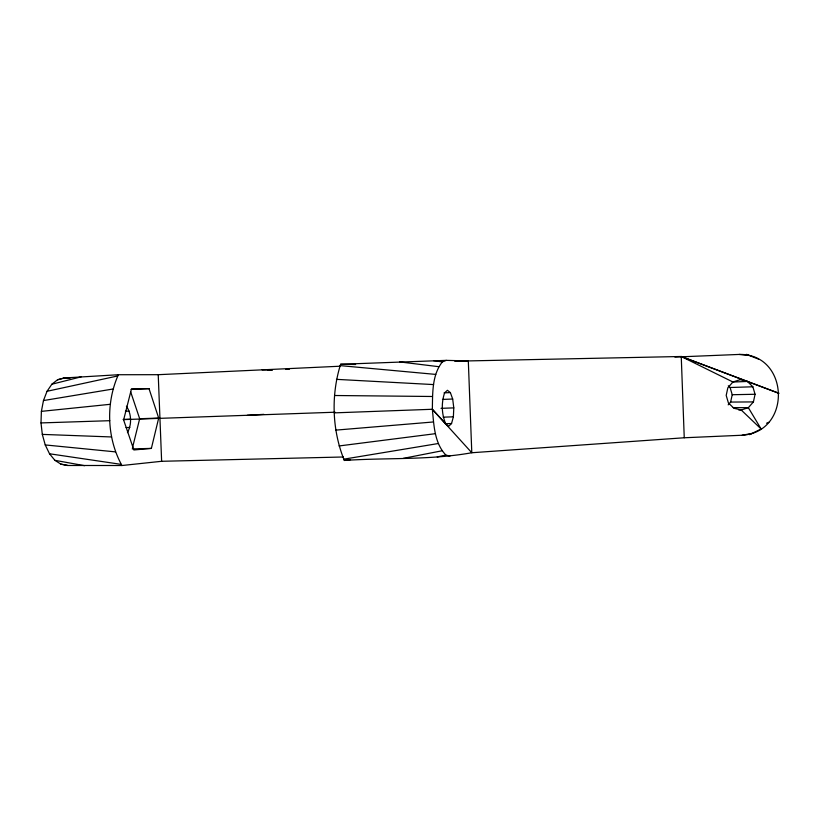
<?xml version="1.0" encoding="UTF-8"?>
<svg xmlns="http://www.w3.org/2000/svg" width="820" height="820" viewBox="0 0 820 820"><rect width="100%" height="100%" fill="white"/><g stroke="black" fill="none" stroke-linecap="round" stroke-linejoin="round"><path stroke-width="1.23" d="M449.934 456.115L445.895 455.09C434.354 443.138 433.903 424.893 432.355 409.272C432.673 393.344 431.884 375.047 442.339 361.917L446.285 360.369L468.312 360.923L471.797 452.742C429.782 460.297 386.763 457.591 344.328 460.45C332.069 430.305 330.88 395.291 340.618 364.275L446.285 360.369M343.426 456.986L161.632 461.291L121.944 465.514C106.856 438.239 105.636 403.132 118.357 374.73L158.229 374.689L340.003 366.222M121.944 465.514L67.804 465.483L60.895 464.14L54.889 460.327L49.528 453.778L45.233 444.932L42.312 434.395L41 422.925L41.389 411.363L43.46 400.56L47.037 391.294L51.855 384.221L57.533 379.783L64.319 377.969L118.357 374.73M453.378 416.827L453.788 407.888L452.691 399.043L450.375 392.606L447.423 390.299L444.624 392.811C441.191 402.866 441.56 414.315 445.824 424.073L448.796 426.205L451.553 423.53L453.378 416.827L443.148 417.165M127.459 432.632C131.938 424.586 131.569 413.833 126.413 406.187M738.717 409.979L741.208 410L748.342 407.673L753.416 401.913L755.066 394.276L752.862 386.784L747.379 381.443L681.246 356.495L454.71 361.2M728.18 404.854L730.62 402.077L732.219 394.717L730.087 387.511L728.324 385.8M151.372 448.396L158.69 418.067L149.014 388.639L131.456 388.946L123.615 419.942L133.865 449.965L151.372 448.396L132.204 448.919M132.502 447.71L139.677 418.733L130.646 391.806M334.293 412.87L432.355 409.272L471.797 452.742L684.249 437.767L742.131 435.235C792.325 432.212 789.496 353.338 739.158 354.435L674.901 357.069M684.249 437.767L681.246 356.495L779 393.323L747.379 381.443L740.091 379.691L732.936 381.997L727.852 387.757L726.192 395.414L728.406 402.928L733.91 408.257L741.208 410L761.144 429.003L749.49 434.651M57.533 379.783L64.319 377.969M766.546 423.253L768.842 422.259M51.855 384.221L81.088 376.862M47.037 391.294L117.557 375.99M437.234 456.945L445.895 455.09M403.307 458.359L441.949 450.805M742.131 435.235L752.032 433.431M43.46 400.56L112.904 389.029M343.611 459.21L438.382 443.507M344.328 460.45L350.55 459.61M339.039 445.957L435.461 433.667M41.389 411.363L110.228 404.301M335.841 430.121L433.39 421.972M247.332 415.279L263.825 414.356M267.587 370.23L272.353 369.974M131.138 389.408L149.014 388.639M732.332 382.058L747.379 381.443M444.081 392.852L450.375 392.606M125.409 411.23L129.17 411.086M442.472 399.422L452.691 399.043M139.677 418.733L158.69 418.067M123.102 419.481L130.616 419.215M441.016 408.339L453.788 407.888M123.933 419.604L335.093 412.214M126.054 427.589L129.816 427.456M730.087 387.511L752.862 386.784M41 422.925L109.757 420.691M445.26 423.725L451.553 423.53M285.852 369.41L289.357 369.308M732.219 394.717L755.066 394.276M730.62 402.077L753.416 401.913M63.693 378.266L70.038 378.235M733.264 407.642L748.342 407.673L761.144 429.003M262.133 369.851L272.271 369.902M334.509 395.506L432.417 396.49M340.618 364.275L355.644 364.5M42.312 434.395L111.53 436.957M336.466 379.352L433.585 384.58M340.003 365.597L435.748 374.412M45.233 444.932L115.394 451.871M739.158 354.435L749.172 355.46L758.582 359.16M399.617 361.907L438.741 366.683M60.895 464.14L67.804 465.483M433.554 360.667L442.339 361.917M49.528 453.778L121.052 464.345M54.889 460.327L84.614 465.678M746.538 354.322L749.172 355.46M681.246 356.495L732.936 381.997M432.355 409.272L445.824 424.073M158.229 374.689L161.632 461.291"/></g></svg>
